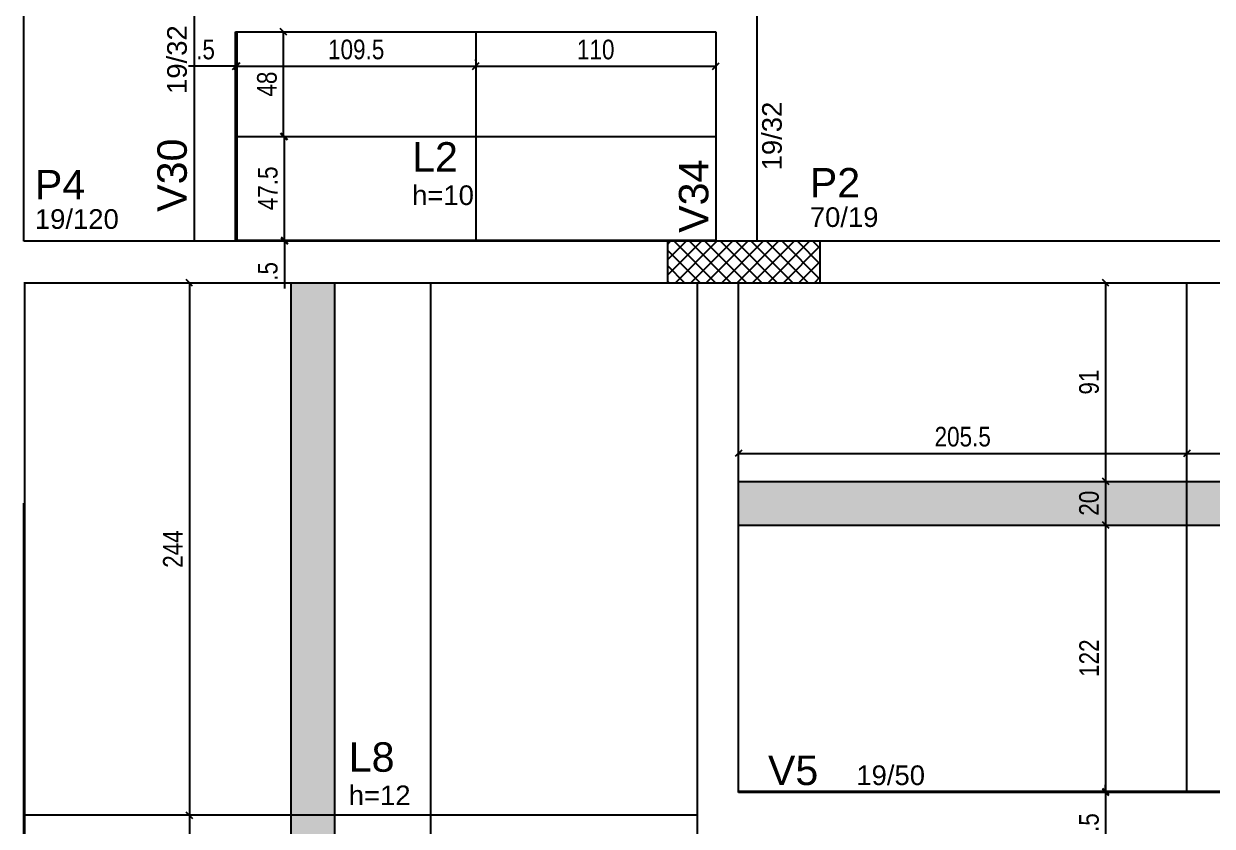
# Model space of a CAD drawing. Header units: millimetres. Extents: x 2797 to 7088, y 174 to 2922.
# Drawn here: x 4419 to 4963, y 2144 to 2512 of the extents above; entities that cross this region are included whole.
import ezdxf

# ---------------------------------------------------------------- set-up
doc = ezdxf.new("R2010")
doc.units = ezdxf.units.MM
for name, color, linetype in [('8', 8, 'Continuous'), ('ES-VIGA', 3, 'Continuous'), ('L-D', 2, 'Continuous'), ('L-N', 4, 'Continuous'), ('P-D', 2, 'Continuous'), ('Painéis', 200, 'Continuous'), ('PIL-N', 4, 'Continuous'), ('Pilares', 5, 'Continuous'), ('VIG-D', 2, 'Continuous'), ('VIG-N', 4, 'Continuous')]:
    doc.layers.add(name, color=color, linetype=linetype)
doc.layers.add('Hachura', color=251, linetype='Continuous', lineweight=9)
doc.styles.add('COTA TECNICA-50', font='techl___.ttf', dxfattribs={"height": 9})
doc.styles.add('TQS_ARIAL', font='arial.ttf')
doc.dimstyles.new('COTA PAINEL-50', dxfattribs={"dimtxt": 9, "dimasz": 3, "dimexe": 3, "dimexo": 3, "dimgap": 3, "dimtad": 1, "dimdec": 1, "dimzin": 12, "dimdsep": 46, "dimtxsty": 'COTA TECNICA-50', "dimblk1": 'OBLIQUE', "dimblk2": 'OBLIQUE', "dimsah": 1, "dimcen": 0.9, "dimclrd": 4, "dimclre": 4, "dimclrt": 240, "dimadec": 1, "dimazin": 3, "dimtfac": 1, "dimtdec": 1, "dimtmove": 0, "dimatfit": 3, "dimfxl": 1, "dimtolj": 1, "dimtzin": 12, "dimarcsym": 0})

# ---------------------------------------------------------------- blocks, each defined once
blk = doc.blocks.new('_Oblique')
at = {"color": 0, "linetype": 'ByBlock', "lineweight": -2}
blk.add_line((-0.5, -0.5), (0.5, 0.5), dxfattribs=at)
blk = doc.blocks.new('*D180')
at = {"layer": 'Defpoints', "color": 0, "transparency": 16777216}
for p in [(4538.1, 2460.09), (4538.1, 2460.09), (4538.1, 2412.59)]:
    blk.add_point(p, dxfattribs=at)
at = {"layer": 'Painéis', "color": 4, "lineweight": -2, "transparency": 16777216}
blk.add_line((4538.1, 2412.59), (4538.1, 2460.09), dxfattribs=at)
at = {"layer": 'Painéis', "color": 4, "lineweight": -2, "transparency": 16777216, "xscale": 3, "yscale": 3, "zscale": 3}
for p, rotation in [((4538.1, 2460.09), 90), ((4538.1, 2412.59), 270)]:
    blk.add_blockref('_Oblique', p, dxfattribs=dict(at, rotation=rotation))
at = {"layer": 'Painéis', "color": 240, "transparency": 16777216, "insert": (4530.51, 2436.34), "char_height": 9, "attachment_point": 5, "rotation": 90, "style": 'COTA TECNICA-50'}
blk.add_mtext('\\A1;47.5', dxfattribs=at)
blk = doc.blocks.new('*D181')
at = {"layer": 'Defpoints', "color": 0, "transparency": 16777216}
for p in [(4537.7, 2508.09), (4537.7, 2508.09), (4537.7, 2460.09)]:
    blk.add_point(p, dxfattribs=at)
at = {"layer": 'Painéis', "color": 4, "lineweight": -2, "transparency": 16777216}
blk.add_line((4537.7, 2460.09), (4537.7, 2508.09), dxfattribs=at)
at = {"layer": 'Painéis', "color": 4, "lineweight": -2, "transparency": 16777216, "xscale": 3, "yscale": 3, "zscale": 3}
for p, rotation in [((4537.7, 2508.09), 90), ((4537.7, 2460.09), 270)]:
    blk.add_blockref('_Oblique', p, dxfattribs=dict(at, rotation=rotation))
at = {"layer": 'Painéis', "color": 240, "transparency": 16777216, "insert": (4530.12, 2484.09), "char_height": 9, "attachment_point": 5, "rotation": 90, "style": 'COTA TECNICA-50'}
blk.add_mtext('\\A1;48', dxfattribs=at)
blk = doc.blocks.new('*D182')
at = {"layer": 'Defpoints', "color": 0, "transparency": 16777216}
for p in [(4516.23, 2492.3), (4625.73, 2492.3), (4625.73, 2491.8)]:
    blk.add_point(p, dxfattribs=at)
at = {"layer": 'Painéis', "color": 4, "lineweight": -2, "transparency": 16777216}
for p, q in [((4625.73, 2494.8), (4625.73, 2495.3)), ((4516.23, 2492.3), (4625.73, 2492.3))]:
    blk.add_line(p, q, dxfattribs=at)
at = {"layer": 'Painéis', "color": 4, "lineweight": -2, "transparency": 16777216, "xscale": 3, "yscale": 3, "zscale": 3, "rotation": 180}
blk.add_blockref('_Oblique', (4516.23, 2492.3), dxfattribs=at)
at = {"layer": 'Painéis', "color": 4, "lineweight": -2, "transparency": 16777216, "xscale": 3, "yscale": 3, "zscale": 3}
blk.add_blockref('_Oblique', (4625.73, 2492.3), dxfattribs=at)
at = {"layer": 'Painéis', "color": 240, "transparency": 16777216, "insert": (4570.98, 2499.92), "char_height": 9, "attachment_point": 5, "style": 'COTA TECNICA-50'}
blk.add_mtext('\\A1;109.5', dxfattribs=at)
blk = doc.blocks.new('*D183')
at = {"layer": 'Defpoints', "color": 0, "transparency": 16777216}
for p in [(4625.73, 2492.3), (4735.73, 2492.3), (4735.73, 2492.3)]:
    blk.add_point(p, dxfattribs=at)
at = {"layer": 'Painéis', "color": 4, "lineweight": -2, "transparency": 16777216}
blk.add_line((4625.73, 2492.3), (4735.73, 2492.3), dxfattribs=at)
at = {"layer": 'Painéis', "color": 4, "lineweight": -2, "transparency": 16777216, "xscale": 3, "yscale": 3, "zscale": 3, "rotation": 180}
blk.add_blockref('_Oblique', (4625.73, 2492.3), dxfattribs=at)
at = {"layer": 'Painéis', "color": 4, "lineweight": -2, "transparency": 16777216, "xscale": 3, "yscale": 3, "zscale": 3}
blk.add_blockref('_Oblique', (4735.73, 2492.3), dxfattribs=at)
at = {"layer": 'Painéis', "color": 240, "transparency": 16777216, "insert": (4680.73, 2499.89), "char_height": 9, "attachment_point": 5, "style": 'COTA TECNICA-50'}
blk.add_mtext('\\A1;110', dxfattribs=at)
blk = doc.blocks.new('*D184')
at = {"layer": 'Defpoints', "color": 0, "transparency": 16777216}
for p in [(4538.1, 2412.59), (4538.1, 2412.09), (4538.1, 2412.09)]:
    blk.add_point(p, dxfattribs=at)
at = {"layer": 'Painéis', "color": 4, "lineweight": -2, "transparency": 16777216}
for p, q in [((4538.1, 2412.59), (4538.1, 2415.59)), ((4538.1, 2412.59), (4538.1, 2412.09)), ((4538.1, 2412.09), (4538.1, 2390.49))]:
    blk.add_line(p, q, dxfattribs=at)
at = {"layer": 'Painéis', "color": 4, "lineweight": -2, "transparency": 16777216, "xscale": 3, "yscale": 3, "zscale": 3}
for p, rotation in [((4538.1, 2412.59), 270), ((4538.1, 2412.09), 90)]:
    blk.add_blockref('_Oblique', p, dxfattribs=dict(at, rotation=rotation))
at = {"layer": 'Painéis', "color": 240, "transparency": 16777216, "insert": (4530.51, 2398.29), "char_height": 9, "attachment_point": 5, "rotation": 90, "style": 'COTA TECNICA-50'}
blk.add_mtext('\\A1;.5', dxfattribs=at)
blk = doc.blocks.new('*D185')
at = {"layer": 'Defpoints', "color": 0, "transparency": 16777216}
for p in [(4515.73, 2492.3), (4515.73, 2492.3), (4516.23, 2492.3)]:
    blk.add_point(p, dxfattribs=at)
at = {"layer": 'Painéis', "color": 4, "lineweight": -2, "transparency": 16777216}
for p, q in [((4515.73, 2492.3), (4494.14, 2492.3)), ((4516.23, 2492.3), (4515.73, 2492.3)), ((4516.23, 2492.3), (4519.23, 2492.3))]:
    blk.add_line(p, q, dxfattribs=at)
at = {"layer": 'Painéis', "color": 4, "lineweight": -2, "transparency": 16777216, "xscale": 3, "yscale": 3, "zscale": 3}
blk.add_blockref('_Oblique', (4515.73, 2492.3), dxfattribs=at)
at = {"layer": 'Painéis', "color": 4, "lineweight": -2, "transparency": 16777216, "xscale": 3, "yscale": 3, "zscale": 3, "rotation": 180}
blk.add_blockref('_Oblique', (4516.23, 2492.3), dxfattribs=at)
at = {"layer": 'Painéis', "color": 240, "transparency": 16777216, "insert": (4501.94, 2499.9), "char_height": 9, "attachment_point": 5, "style": 'COTA TECNICA-50'}
blk.add_mtext('\\A1;.5', dxfattribs=at)
blk = doc.blocks.new('*D292')
at = {"layer": 'Defpoints', "color": 0, "transparency": 16777216}
for p in [(4494.52, 2393.09), (4494.52, 2149.08), (4494.52, 2149.08)]:
    blk.add_point(p, dxfattribs=at)
at = {"layer": 'Painéis', "color": 4, "lineweight": -2, "transparency": 16777216}
blk.add_line((4494.52, 2393.09), (4494.52, 2149.08), dxfattribs=at)
at = {"layer": 'Painéis', "color": 4, "lineweight": -2, "transparency": 16777216, "xscale": 3, "yscale": 3, "zscale": 3}
for p, rotation in [((4494.52, 2393.09), 90), ((4494.52, 2149.08), 270)]:
    blk.add_blockref('_Oblique', p, dxfattribs=dict(at, rotation=rotation))
at = {"layer": 'Painéis', "color": 240, "transparency": 16777216, "insert": (4486.95, 2271.08), "char_height": 9, "attachment_point": 5, "rotation": 90, "style": 'COTA TECNICA-50'}
blk.add_mtext('\\A1;244', dxfattribs=at)
blk = doc.blocks.new('*D293')
at = {"layer": 'Defpoints', "color": 0, "transparency": 16777216}
for p in [(4494.52, 2149.08), (4494.52, 1922.59), (4494.52, 1922.59)]:
    blk.add_point(p, dxfattribs=at)
at = {"layer": 'Painéis', "color": 4, "lineweight": -2, "transparency": 16777216}
blk.add_line((4494.52, 2149.08), (4494.52, 1922.59), dxfattribs=at)
at = {"layer": 'Painéis', "color": 4, "lineweight": -2, "transparency": 16777216, "xscale": 3, "yscale": 3, "zscale": 3}
for p, rotation in [((4494.52, 2149.08), 90), ((4494.52, 1922.59), 270)]:
    blk.add_blockref('_Oblique', p, dxfattribs=dict(at, rotation=rotation))
at = {"layer": 'Painéis', "color": 240, "transparency": 16777216, "insert": (4486.92, 2035.84), "char_height": 9, "attachment_point": 5, "rotation": 90, "style": 'COTA TECNICA-50'}
blk.add_mtext('\\A1;226.5', dxfattribs=at)
blk = doc.blocks.new('*D295')
at = {"layer": 'Defpoints', "color": 0, "transparency": 16777216}
for p in [(4914.39, 2393.09), (4914.39, 2302.08), (4914.39, 2302.08)]:
    blk.add_point(p, dxfattribs=at)
at = {"layer": 'Painéis', "color": 4, "lineweight": -2, "transparency": 16777216}
blk.add_line((4914.39, 2393.09), (4914.39, 2302.08), dxfattribs=at)
at = {"layer": 'Painéis', "color": 4, "lineweight": -2, "transparency": 16777216, "xscale": 3, "yscale": 3, "zscale": 3}
for p, rotation in [((4914.39, 2393.09), 90), ((4914.39, 2302.08), 270)]:
    blk.add_blockref('_Oblique', p, dxfattribs=dict(at, rotation=rotation))
at = {"layer": 'Painéis', "color": 240, "transparency": 16777216, "insert": (4906.81, 2347.58), "char_height": 9, "attachment_point": 5, "rotation": 90, "style": 'COTA TECNICA-50'}
blk.add_mtext('\\A1;91', dxfattribs=at)
blk = doc.blocks.new('*D296')
at = {"layer": 'Defpoints', "color": 0, "transparency": 16777216}
for p in [(4914.39, 2302.08), (4914.39, 2282.08), (4914.39, 2282.08)]:
    blk.add_point(p, dxfattribs=at)
at = {"layer": 'Painéis', "color": 4, "lineweight": -2, "transparency": 16777216}
blk.add_line((4914.39, 2302.08), (4914.39, 2282.08), dxfattribs=at)
at = {"layer": 'Painéis', "color": 4, "lineweight": -2, "transparency": 16777216, "xscale": 3, "yscale": 3, "zscale": 3}
for p, rotation in [((4914.39, 2302.08), 90), ((4914.39, 2282.08), 270)]:
    blk.add_blockref('_Oblique', p, dxfattribs=dict(at, rotation=rotation))
at = {"layer": 'Painéis', "color": 240, "transparency": 16777216, "insert": (4906.8, 2292.08), "char_height": 9, "attachment_point": 5, "rotation": 90, "style": 'COTA TECNICA-50'}
blk.add_mtext('\\A1;20', dxfattribs=at)
blk = doc.blocks.new('*D297')
at = {"layer": 'Defpoints', "color": 0, "transparency": 16777216}
for p in [(4914.39, 2282.08), (4914.39, 2160.08), (4914.39, 2160.08)]:
    blk.add_point(p, dxfattribs=at)
at = {"layer": 'Painéis', "color": 4, "lineweight": -2, "transparency": 16777216}
blk.add_line((4914.39, 2282.08), (4914.39, 2160.08), dxfattribs=at)
at = {"layer": 'Painéis', "color": 4, "lineweight": -2, "transparency": 16777216, "xscale": 3, "yscale": 3, "zscale": 3}
for p, rotation in [((4914.39, 2282.08), 90), ((4914.39, 2160.08), 270)]:
    blk.add_blockref('_Oblique', p, dxfattribs=dict(at, rotation=rotation))
at = {"layer": 'Painéis', "color": 240, "transparency": 16777216, "insert": (4906.83, 2221.08), "char_height": 9, "attachment_point": 5, "rotation": 90, "style": 'COTA TECNICA-50'}
blk.add_mtext('\\A1;122', dxfattribs=at)
blk = doc.blocks.new('*D193')
at = {"layer": 'Defpoints', "color": 0, "transparency": 16777216}
for p in [(4914.39, 2160.08), (4914.39, 2159.55), (4914.39, 2159.55)]:
    blk.add_point(p, dxfattribs=at)
at = {"layer": 'Painéis', "color": 4, "lineweight": -2, "transparency": 16777216}
for p, q in [((4914.39, 2160.08), (4914.39, 2163.08)), ((4911.39, 2160.08), (4911.39, 2160.08)), ((4914.39, 2160.08), (4914.39, 2159.55)), ((4914.39, 2159.55), (4914.39, 2137.96))]:
    blk.add_line(p, q, dxfattribs=at)
at = {"layer": 'Painéis', "color": 4, "lineweight": -2, "transparency": 16777216, "xscale": 3, "yscale": 3, "zscale": 3}
for p, rotation in [((4914.39, 2160.08), 270), ((4914.39, 2159.55), 90)]:
    blk.add_blockref('_Oblique', p, dxfattribs=dict(at, rotation=rotation))
at = {"layer": 'Painéis', "color": 240, "transparency": 16777216, "insert": (4906.79, 2145.75), "char_height": 9, "attachment_point": 5, "rotation": 90, "style": 'COTA TECNICA-50'}
blk.add_mtext('\\A1;.5', dxfattribs=at)
blk = doc.blocks.new('*D298')
at = {"layer": 'Defpoints', "color": 0, "transparency": 16777216}
for p in [(4746.16, 2314.91), (4951.65, 2314.91), (4951.65, 2314.91)]:
    blk.add_point(p, dxfattribs=at)
at = {"layer": 'Painéis', "color": 4, "lineweight": -2, "transparency": 16777216}
blk.add_line((4746.16, 2314.91), (4951.65, 2314.91), dxfattribs=at)
at = {"layer": 'Painéis', "color": 4, "lineweight": -2, "transparency": 16777216, "xscale": 3, "yscale": 3, "zscale": 3, "rotation": 180}
blk.add_blockref('_Oblique', (4746.16, 2314.91), dxfattribs=at)
at = {"layer": 'Painéis', "color": 4, "lineweight": -2, "transparency": 16777216, "xscale": 3, "yscale": 3, "zscale": 3}
blk.add_blockref('_Oblique', (4951.65, 2314.91), dxfattribs=at)
at = {"layer": 'Painéis', "color": 240, "transparency": 16777216, "insert": (4848.9, 2322.51), "char_height": 9, "attachment_point": 5, "style": 'COTA TECNICA-50'}
blk.add_mtext('\\A1;205.5', dxfattribs=at)
blk = doc.blocks.new('*D299')
at = {"layer": 'Defpoints', "color": 0, "transparency": 16777216}
for p in [(4951.65, 2314.91), (5195.65, 2314.91), (5195.65, 2314.91)]:
    blk.add_point(p, dxfattribs=at)
at = {"layer": 'Painéis', "color": 4, "lineweight": -2, "transparency": 16777216}
blk.add_line((4951.65, 2314.91), (5195.65, 2314.91), dxfattribs=at)
at = {"layer": 'Painéis', "color": 4, "lineweight": -2, "transparency": 16777216, "xscale": 3, "yscale": 3, "zscale": 3, "rotation": 180}
blk.add_blockref('_Oblique', (4951.65, 2314.91), dxfattribs=at)
at = {"layer": 'Painéis', "color": 4, "lineweight": -2, "transparency": 16777216, "xscale": 3, "yscale": 3, "zscale": 3}
blk.add_blockref('_Oblique', (5195.65, 2314.91), dxfattribs=at)
at = {"layer": 'Painéis', "color": 240, "transparency": 16777216, "insert": (5073.65, 2322.48), "char_height": 9, "attachment_point": 5, "style": 'COTA TECNICA-50'}
blk.add_mtext('\\A1;244', dxfattribs=at)

msp = doc.modelspace()

# ---------------------------------------------------------------- hatches: boundary and pattern name
at = {"layer": 'Hachura', "linetype": 'ByBlock'}
h = msp.add_hatch(color=256, dxfattribs=at)
h.dxf.hatch_style = 1
h.paths.add_polyline_path([(4561.15, 2393.09), (4541.15, 2393.09), (4541.15, 1922.59), (4561.15, 1922.59)])
h = msp.add_hatch(color=256, dxfattribs=at)
h.dxf.hatch_style = 1
h.paths.add_polyline_path([(5195.65, 2302.08), (4746.16, 2302.08), (4746.16, 2282.08), (5195.65, 2282.08)])

# ---------------------------------------------------------------- linework, layer by layer
at = {"layer": '8', "color": 250, "linetype": 'Continuous'}
for p, q in [((4713.65, 2396.53), (4729.21, 2412.08)), ((4713.65, 2403.6), (4722.14, 2412.08)), ((4713.65, 2410.67), (4715.07, 2412.08)), ((4713.65, 2408), (4728.57, 2393.08)), ((4716.64, 2412.08), (4735.64, 2393.08)), ((4717.28, 2393.08), (4736.28, 2412.08)), ((4723.71, 2412.08), (4742.71, 2393.08)), ((4724.35, 2393.08), (4743.35, 2412.08)), ((4730.78, 2412.08), (4749.78, 2393.08)), ((4731.42, 2393.08), (4750.42, 2412.08)), ((4737.85, 2412.08), (4756.85, 2393.08)), ((4738.49, 2393.08), (4757.49, 2412.08)), ((4744.92, 2412.08), (4763.92, 2393.08)), ((4745.56, 2393.08), (4764.56, 2412.08)), ((4751.99, 2412.08), (4770.99, 2393.08)), ((4752.63, 2393.08), (4771.63, 2412.08)), ((4759.06, 2412.08), (4778.06, 2393.08)), ((4759.71, 2393.08), (4778.71, 2412.08)), ((4766.13, 2412.08), (4783.65, 2394.56)), ((4766.78, 2393.08), (4783.65, 2409.96)), ((4773.2, 2412.08), (4783.65, 2401.64)), ((4780.28, 2412.08), (4783.65, 2408.71)), ((4773.85, 2393.08), (4783.65, 2402.89)), ((4713.65, 2400.92), (4721.49, 2393.08)), ((4713.65, 2393.85), (4714.42, 2393.08)), ((4780.92, 2393.08), (4783.65, 2395.82))]:
    msp.add_line(p, q, dxfattribs=at)
at = {"layer": 'ES-VIGA'}
for points in [[(4418.65, 2412.09), (4418.65, 2676.82)], [(4496.73, 2522.09), (4496.73, 2412.09)], [(4754.73, 2412.08), (4754.73, 2522.09)], [(4515.73, 2412.09), (4515.73, 2508.09)], [(4515.73, 2508.09), (4735.73, 2508.09)], [(4735.73, 2508.09), (4735.73, 2412.08)], [(4496.73, 2412.09), (4418.65, 2412.09)], [(4515.73, 2412.09), (4496.73, 2412.09)], [(4713.65, 2412.09), (4515.73, 2412.09)], [(5145.16, 2412.09), (4783.65, 2412.09)], [(4418.65, 2393.09), (4506.23, 2393.09)], [(4506.23, 2393.09), (4713.65, 2393.09)], [(4727.16, 2393.08), (4727.16, 2150.08)], [(4746.16, 2159.58), (4746.16, 2393.08)], [(4783.65, 2393.09), (5145.16, 2393.09)], [(4418.65, 2245.08), (4418.65, 2292.08)], [(4418.65, 2075.09), (4418.65, 2245.08)], [(5115.66, 2159.51), (4746.16, 2159.58)], [(4727.16, 2150.08), (4727.16, 1927.08)]]:
    msp.add_lwpolyline(points, dxfattribs=at)
at = {"layer": 'Painéis'}
for p, q in [((4516.23, 2508.09), (4516.23, 2412.59)), ((4625.73, 2508.09), (4625.73, 2412.59)), ((4516.23, 2460.09), (4735.73, 2460.09)), ((4516.23, 2412.59), (4735.73, 2412.59)), ((4419.15, 1922.59), (4419.15, 2393.09)), ((4541.15, 1922.59), (4541.15, 2393.09)), ((4561.15, 1922.59), (4561.15, 2393.09)), ((4605.16, 1922.59), (4605.16, 2393.09)), ((4951.65, 2160.08), (4951.65, 2393.08)), ((4746.16, 2302.08), (5195.65, 2302.08)), ((4746.16, 2282.08), (5195.65, 2282.08)), ((4746.16, 2160.08), (5195.65, 2160.08)), ((4727.16, 2149.08), (4419.15, 2149.08))]:
    msp.add_line(p, q, dxfattribs=at)
at = {"layer": 'Pilares'}
msp.add_lwpolyline([(4713.65, 2393.08), (4783.65, 2393.08), (4783.65, 2412.08), (4713.65, 2412.08), (4713.65, 2393.08)], dxfattribs=at)

# ---------------------------------------------------------------- texts
at = {"layer": 'L-D', "linetype": 'Continuous', "style": 'TQS_ARIAL'}
for s, p in [('h=10', (4596.61, 2428.7)), ('h=12', (4567.57, 2153.74))]:
    msp.add_text(s, height=9, dxfattribs=at).set_placement(p)
at = {"layer": 'L-N', "linetype": 'Continuous', "style": 'TQS_ARIAL'}
for s, p in [('L2', (4596.61, 2444)), ('L8', (4567.57, 2169.04))]:
    msp.add_text(s, height=13.5, dxfattribs=at).set_placement(p)
at = {"layer": 'P-D', "linetype": 'Continuous', "style": 'TQS_ARIAL'}
for s, p in [('19/120', (4423.75, 2417.77)), ('70/19', (4778.84, 2418.65))]:
    msp.add_text(s, height=9, dxfattribs=at).set_placement(p)
at = {"layer": 'PIL-N', "linetype": 'Continuous', "style": 'TQS_ARIAL'}
for s, p in [('P2', (4778.84, 2432.15)), ('P4', (4423.75, 2431.27))]:
    msp.add_text(s, height=13.5, dxfattribs=at).set_placement(p)
at = {"layer": 'VIG-D', "linetype": 'Continuous', "style": 'TQS_ARIAL'}
for s, rotation, p in [('19/32', 90, (4493.36, 2479.59)), ('19/32', 90, (4765.98, 2444.58)), ('19/50', 359.9894, (4800.16, 2162.95))]:
    msp.add_text(s, height=9, rotation=rotation, dxfattribs=at).set_placement(p)
at = {"layer": 'VIG-N', "linetype": 'Continuous', "style": 'TQS_ARIAL'}
for s, rotation, p in [('V30', 90, (4493.36, 2425.59)), ('V34', 90, (4732.36, 2415.96)), ('V5', 359.9894, (4759.66, 2162.95))]:
    msp.add_text(s, height=13.5, rotation=rotation, dxfattribs=at).set_placement(p)

# ---------------------------------------------------------------- dimensions: what is measured, and where the dimension line sits
at = {"layer": 'Painéis'}
for base, p1, p2, picture, middle in [((4515.73, 2492.3), (4516.23, 2492.3), (4515.73, 2492.3), '*D185', (4501.94, 2499.9)), ((4625.73, 2492.3), (4516.23, 2492.3), (4625.73, 2491.8), '*D182', (4570.98, 2499.92)), ((4735.73, 2492.3), (4625.73, 2492.3), (4735.73, 2492.3), '*D183', (4680.73, 2499.89)), ((4951.65, 2314.91), (4746.16, 2314.91), (4951.65, 2314.91), '*D298', (4848.9, 2322.51)), ((5195.65, 2314.91), (4951.65, 2314.91), (5195.65, 2314.91), '*D299', (5073.65, 2322.48))]:
    dim = msp.add_linear_dim(base=base, p1=p1, p2=p2, dimstyle='COTA PAINEL-50', dxfattribs=at)
    dim.commit()
    dim.dimension.update_dxf_attribs({"geometry": picture, "text_midpoint": middle})
for base, p1, p2, picture, middle in [((4537.7, 2508.09), (4537.7, 2460.09), (4537.7, 2508.09), '*D181', (4530.12, 2484.09)), ((4538.1, 2460.09), (4538.1, 2412.59), (4538.1, 2460.09), '*D180', (4530.51, 2436.34)), ((4538.1, 2412.09), (4538.1, 2412.59), (4538.1, 2412.09), '*D184', (4530.51, 2398.29)), ((4494.52, 2149.08), (4494.52, 2393.09), (4494.52, 2149.08), '*D292', (4486.95, 2271.08)), ((4914.39, 2302.08), (4914.39, 2393.09), (4914.39, 2302.08), '*D295', (4906.81, 2347.58)), ((4914.39, 2282.08), (4914.39, 2302.08), (4914.39, 2282.08), '*D296', (4906.8, 2292.08)), ((4914.39, 2160.08), (4914.39, 2282.08), (4914.39, 2160.08), '*D297', (4906.83, 2221.08)), ((4914.39, 2159.55), (4914.39, 2160.08), (4914.39, 2159.55), '*D193', (4906.79, 2145.75)), ((4494.52, 1922.59), (4494.52, 2149.08), (4494.52, 1922.59), '*D293', (4486.92, 2035.84))]:
    dim = msp.add_linear_dim(base=base, p1=p1, p2=p2, angle=90, dimstyle='COTA PAINEL-50', dxfattribs=at)
    dim.commit()
    dim.dimension.update_dxf_attribs({"geometry": picture, "text_midpoint": middle})

doc.saveas('drawing.dxf')
